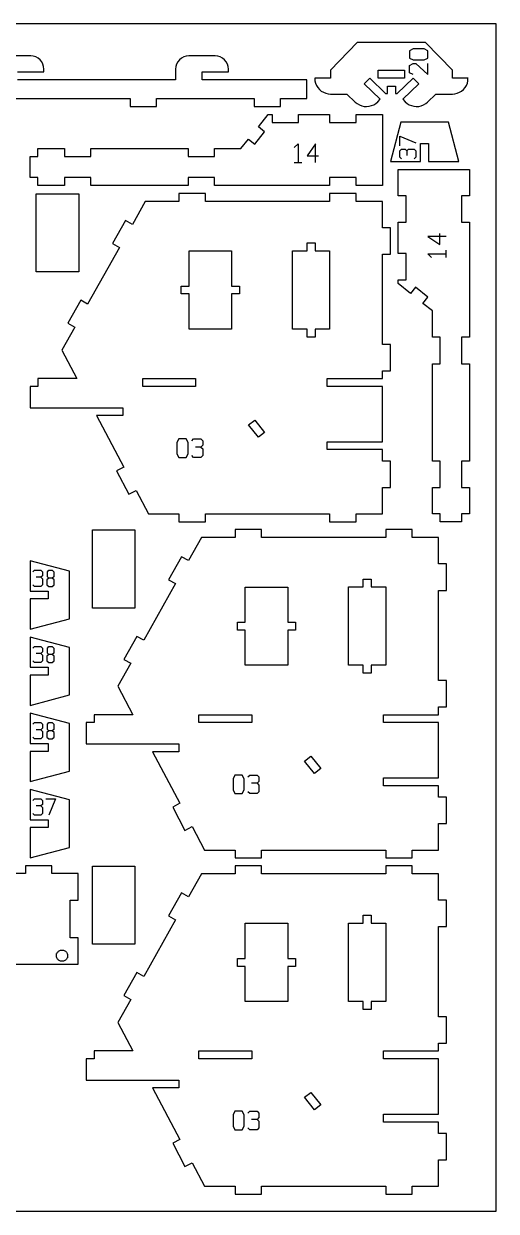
# Model space of a CAD drawing. Header units: millimetres. Extents: x 0 to 450, y 0 to 450.
# Drawn here: x 271 to 450, y 0 to 450 of the extents above; entities that cross this region are included whole.
import ezdxf

# ---------------------------------------------------------------- set-up
doc = ezdxf.new("R2010")
doc.units = ezdxf.units.MM
for name, color, linetype in [('CUT', 1, 'Continuous'), ('ENGRAVE', 5, 'Continuous'), ('SHEET', 8, 'Continuous')]:
    doc.layers.add(name, color=color, linetype=linetype)

msp = doc.modelspace()

# ---------------------------------------------------------------- linework, layer by layer
at = {"layer": 'CUT'}
for p, q in [((397.37, 442.84), (387.25, 432.37)), ((423.25, 442.84), (397.37, 442.84)), ((433.37, 432.37), (423.25, 442.84)), ((273.67, 437.81), (247.77, 437.81)), ((274.64, 437.71), (273.67, 437.81)), ((275.58, 437.43), (274.64, 437.71)), ((276.45, 436.96), (275.58, 437.43)), ((277.2, 436.34), (276.45, 436.96)), ((330.77, 436.96), (330.01, 436.34)), ((331.63, 437.43), (330.77, 436.96)), ((332.57, 437.71), (331.63, 437.43)), ((333.55, 437.81), (332.57, 437.71)), ((343.55, 437.81), (333.55, 437.81)), ((344.52, 437.71), (343.55, 437.81)), ((345.46, 437.43), (344.52, 437.71)), ((346.33, 436.96), (345.46, 437.43)), ((347.09, 436.34), (346.33, 436.96)), ((277.82, 435.58), (277.2, 436.34)), ((278.29, 434.72), (277.82, 435.58)), ((278.57, 433.78), (278.29, 434.72)), ((278.67, 432.81), (278.57, 433.78)), ((278.67, 431.8), (278.67, 432.81)), ((328.64, 433.78), (328.55, 432.81)), ((328.55, 432.81), (328.55, 428.8)), ((328.93, 434.72), (328.64, 433.78)), ((329.39, 435.58), (328.93, 434.72)), ((330.01, 436.34), (329.39, 435.58)), ((347.71, 435.58), (347.09, 436.34)), ((348.17, 434.72), (347.71, 435.58)), ((348.45, 433.78), (348.17, 434.72)), ((348.55, 432.81), (348.45, 433.78)), ((348.55, 431.8), (348.55, 432.81)), ((387.25, 432.37), (387.25, 429.37)), ((405.31, 432.37), (415.31, 432.37)), ((405.31, 429.37), (405.31, 432.37)), ((415.31, 432.37), (415.31, 429.37)), ((433.37, 429.37), (433.37, 432.37)), ((268.67, 431.8), (278.67, 431.8)), ((328.55, 428.8), (268.67, 428.8)), ((338.55, 428.8), (338.55, 431.8)), ((338.55, 431.8), (348.55, 431.8)), ((378.25, 428.8), (338.55, 428.8)), ((378.25, 421.63), (378.25, 428.8)), ((387.25, 429.37), (381.25, 429.37)), ((381.25, 429.37), (381.25, 428.43)), ((381.25, 428.43), (381.54, 427.51)), ((381.54, 427.51), (381.9, 426.64)), ((400, 427.21), (402.08, 429.37)), ((402.08, 429.37), (408.1, 423.56)), ((415.31, 429.37), (405.31, 429.37)), ((412.53, 423.56), (418.54, 429.37)), ((418.54, 429.37), (420.63, 427.21)), ((439.37, 429.37), (433.37, 429.37)), ((438.72, 426.64), (439.08, 427.51)), ((439.08, 427.51), (439.3, 428.43)), ((439.3, 428.43), (439.3, 429.37)), ((381.9, 426.64), (382.4, 425.84)), ((382.4, 425.84), (383.01, 425.12)), ((383.01, 425.12), (383.72, 424.51)), ((383.72, 424.51), (384.53, 424.02)), ((384.53, 424.02), (385.4, 423.66)), ((385.4, 423.66), (386.31, 423.44)), ((386.31, 423.44), (387.25, 423.37)), ((387.25, 423.37), (393.46, 423.37)), ((393.46, 423.37), (396.62, 420.31)), ((406.01, 421.4), (400, 427.21)), ((408.1, 423.56), (408.81, 423.56)), ((408.81, 426.37), (411.81, 426.37)), ((408.81, 423.56), (408.81, 426.37)), ((411.81, 426.37), (411.81, 423.56)), ((411.81, 423.56), (412.53, 423.56)), ((420.63, 427.21), (414.61, 421.4)), ((424, 420.31), (427.16, 423.37)), ((427.16, 423.37), (433.37, 423.37)), ((433.37, 423.37), (434.31, 423.44)), ((434.31, 423.44), (435.23, 423.66)), ((435.23, 423.66), (436.1, 424.02)), ((436.1, 424.02), (436.9, 424.51)), ((436.9, 424.51), (437.61, 425.12)), ((437.61, 425.12), (438.23, 425.84)), ((438.23, 425.84), (438.72, 426.64)), ((267.77, 421.63), (311.35, 421.63)), ((311.35, 421.63), (311.35, 418.63)), ((311.35, 418.63), (321.35, 418.63)), ((321.35, 418.63), (321.35, 421.63)), ((321.35, 421.63), (358.25, 421.63)), ((358.25, 421.63), (358.25, 418.63)), ((358.25, 418.63), (368.25, 418.63)), ((368.25, 418.63), (368.25, 421.63)), ((368.25, 421.63), (378.25, 421.63)), ((396.62, 420.31), (397.35, 419.72)), ((397.35, 419.72), (398.16, 419.24)), ((398.16, 419.24), (399.04, 418.89)), ((399.04, 418.89), (399.96, 418.69)), ((399.96, 418.69), (400.9, 418.63)), ((400.9, 418.63), (401.83, 418.72)), ((401.83, 418.72), (402.75, 418.96)), ((402.75, 418.96), (403.61, 419.33)), ((403.61, 419.33), (404.4, 419.84)), ((404.4, 419.84), (405.11, 420.46)), ((405.11, 420.46), (406.01, 421.4)), ((414.61, 421.4), (415.51, 420.46)), ((415.51, 420.46), (416.22, 419.84)), ((416.22, 419.84), (417.01, 419.33)), ((417.01, 419.33), (417.88, 418.96)), ((417.88, 418.96), (418.79, 418.72)), ((418.79, 418.72), (419.73, 418.63)), ((419.73, 418.63), (420.67, 418.69)), ((420.67, 418.69), (421.58, 418.89)), ((421.58, 418.89), (422.46, 419.24)), ((422.46, 419.24), (423.27, 419.72)), ((423.27, 419.72), (424, 420.31)), ((359.92, 410.96), (363.67, 415.63)), ((363.67, 415.63), (365.11, 415.63)), ((365.11, 415.63), (365.11, 412.63)), ((375.11, 412.63), (375.11, 415.63)), ((375.11, 415.63), (386.89, 415.63)), ((386.89, 415.63), (386.89, 412.63)), ((396.9, 412.63), (396.9, 415.63)), ((396.9, 415.63), (406.9, 415.63)), ((406.9, 415.63), (406.9, 388.68)), ((362.26, 409.08), (359.92, 410.96)), ((365.11, 412.63), (375.11, 412.63)), ((386.89, 412.63), (396.9, 412.63)), ((413.83, 412.72), (409.9, 397.77)), ((431.86, 412.72), (413.83, 412.72)), ((435.78, 397.77), (431.86, 412.72)), ((353.32, 402.73), (356.17, 406.28)), ((356.17, 406.28), (358.51, 404.4)), ((358.51, 404.4), (362.26, 409.08)), ((276.42, 399.73), (276.42, 402.73)), ((276.42, 402.73), (286.42, 402.73)), ((286.42, 402.73), (286.42, 399.73)), ((296.42, 399.73), (296.42, 402.73)), ((296.42, 402.73), (333.32, 402.73)), ((333.32, 402.73), (333.32, 399.73)), ((343.32, 399.73), (343.32, 402.73)), ((343.32, 402.73), (353.32, 402.73)), ((421.34, 404.63), (424.34, 404.63)), ((421.34, 397.77), (421.34, 404.63)), ((424.34, 404.63), (424.34, 397.77)), ((273.42, 391.68), (273.42, 399.73)), ((273.42, 399.73), (276.42, 399.73)), ((286.42, 399.73), (296.42, 399.73)), ((333.32, 399.73), (343.32, 399.73)), ((409.9, 397.77), (421.34, 397.77)), ((424.34, 397.77), (435.78, 397.77)), ((276.42, 391.68), (273.42, 391.68)), ((276.42, 388.68), (276.42, 391.68)), ((286.42, 391.68), (286.42, 388.68)), ((296.42, 391.68), (286.42, 391.68)), ((296.42, 388.68), (296.42, 391.68)), ((333.32, 391.68), (333.32, 388.68)), ((343.32, 391.68), (333.32, 391.68)), ((343.32, 388.68), (343.32, 391.68)), ((386.89, 391.68), (386.89, 388.68)), ((396.9, 391.68), (386.89, 391.68)), ((396.9, 388.68), (396.9, 391.68)), ((412.9, 394.77), (439.85, 394.77)), ((412.9, 384.76), (412.9, 394.77)), ((439.85, 394.77), (439.85, 384.76)), ((286.42, 388.68), (276.42, 388.68)), ((333.32, 388.68), (296.42, 388.68)), ((386.89, 388.68), (343.32, 388.68)), ((406.9, 388.68), (396.9, 388.68)), ((275.78, 355.96), (275.78, 385.61)), ((275.78, 385.61), (291.85, 385.61)), ((291.85, 385.61), (291.85, 355.96)), ((317.06, 382.68), (312.17, 373.96)), ((329.82, 382.68), (317.06, 382.68)), ((329.82, 385.68), (329.82, 382.68)), ((339.82, 385.68), (329.82, 385.68)), ((339.82, 382.68), (339.82, 385.68)), ((386.89, 382.68), (339.82, 382.68)), ((386.89, 385.68), (386.89, 382.68)), ((396.9, 385.68), (386.89, 385.68)), ((396.9, 382.68), (396.9, 385.68)), ((406.9, 382.68), (396.9, 382.68)), ((406.9, 372.68), (406.9, 382.68)), ((415.9, 384.76), (412.9, 384.76)), ((415.9, 374.76), (415.9, 384.76)), ((439.85, 384.76), (436.85, 384.76)), ((436.85, 384.76), (436.85, 374.76)), ((309.56, 375.42), (304.66, 366.7)), ((312.17, 373.96), (309.56, 375.42)), ((412.9, 374.76), (415.9, 374.76)), ((412.9, 362.98), (412.9, 374.76)), ((436.85, 374.76), (439.85, 374.76)), ((439.85, 374.76), (439.85, 331.18)), ((409.9, 372.68), (406.9, 372.68)), ((409.9, 362.68), (409.9, 372.68)), ((307.28, 365.23), (295.24, 343.76)), ((304.66, 366.7), (307.28, 365.23)), ((378.36, 363.97), (378.36, 366.97)), ((378.36, 366.97), (381.36, 366.97)), ((381.36, 366.97), (381.36, 363.97)), ((333.7, 350.6), (333.7, 363.95)), ((333.7, 363.95), (349.77, 363.95)), ((349.77, 363.95), (349.77, 350.6)), ((372.83, 334.27), (372.83, 363.97)), ((372.83, 363.97), (378.36, 363.97)), ((381.36, 363.97), (386.9, 363.97)), ((386.9, 363.97), (386.9, 334.27)), ((406.9, 328.48), (406.9, 362.68)), ((406.9, 362.68), (409.9, 362.68)), ((415.9, 362.98), (412.9, 362.98)), ((415.9, 352.98), (415.9, 362.98)), ((291.85, 355.96), (275.78, 355.96)), ((412.9, 352.98), (415.9, 352.98)), ((412.9, 351.54), (412.9, 352.98)), ((417.57, 347.79), (412.9, 351.54)), ((330.7, 347.59), (330.7, 350.6)), ((330.7, 350.6), (333.7, 350.6)), ((333.7, 347.59), (330.7, 347.59)), ((333.7, 334.29), (333.7, 347.59)), ((349.77, 350.6), (352.77, 350.6)), ((349.77, 347.59), (349.77, 334.29)), ((352.77, 347.59), (349.77, 347.59)), ((352.77, 350.6), (352.77, 347.59)), ((419.45, 350.13), (417.57, 347.79)), ((424.13, 346.37), (419.45, 350.13)), ((292.63, 345.23), (287.73, 336.51)), ((295.24, 343.76), (292.63, 345.23)), ((422.25, 344.03), (424.13, 346.37)), ((425.8, 341.19), (422.25, 344.03)), ((425.8, 331.18), (425.8, 341.19)), ((290.35, 335.04), (285.46, 326.31)), ((287.73, 336.51), (290.35, 335.04)), ((349.77, 334.29), (333.7, 334.29)), ((378.36, 334.27), (372.83, 334.27)), ((378.36, 331.27), (378.36, 334.27)), ((381.36, 334.27), (381.36, 331.27)), ((386.9, 334.27), (381.36, 334.27)), ((381.36, 331.27), (378.36, 331.27)), ((428.8, 331.18), (425.8, 331.18)), ((428.8, 321.18), (428.8, 331.18)), ((439.85, 331.18), (436.85, 331.18)), ((436.85, 331.18), (436.85, 321.18)), ((285.46, 326.31), (291.14, 315.56)), ((409.9, 328.48), (406.9, 328.48)), ((409.9, 318.48), (409.9, 328.48)), ((425.8, 321.18), (428.8, 321.18)), ((425.8, 284.29), (425.8, 321.18)), ((436.85, 321.18), (439.85, 321.18)), ((439.85, 321.18), (439.85, 284.29)), ((276.42, 315.56), (276.42, 312.56)), ((291.14, 315.56), (276.42, 315.56)), ((316.12, 312.56), (316.12, 315.56)), ((316.12, 315.56), (336.12, 315.56)), ((336.12, 315.56), (336.12, 312.56)), ((386, 312.56), (386, 315.56)), ((386, 315.56), (406.9, 315.56)), ((406.9, 315.56), (406.9, 318.48)), ((406.9, 318.48), (409.9, 318.48)), ((273.42, 312.56), (273.42, 304.51)), ((276.42, 312.56), (273.42, 312.56)), ((336.12, 312.56), (316.12, 312.56)), ((406.9, 312.56), (386, 312.56)), ((406.9, 291.61), (406.9, 312.56)), ((273.42, 304.51), (308.57, 304.51)), ((298.57, 301.51), (308.89, 281.97)), ((308.57, 301.51), (298.57, 301.51)), ((308.57, 304.51), (308.57, 301.51)), ((356.17, 297.96), (358.51, 299.84)), ((359.92, 293.28), (356.17, 297.96)), ((358.51, 299.84), (362.26, 295.16)), ((362.26, 295.16), (359.92, 293.28)), ((386, 288.61), (386, 291.61)), ((386, 291.61), (406.9, 291.61)), ((406.9, 288.61), (386, 288.61)), ((406.9, 284.29), (406.9, 288.61)), ((409.9, 284.29), (406.9, 284.29)), ((409.9, 274.29), (409.9, 284.29)), ((428.8, 284.29), (425.8, 284.29)), ((428.8, 274.29), (428.8, 284.29)), ((439.85, 284.29), (436.85, 284.29)), ((436.85, 284.29), (436.85, 274.29)), ((308.89, 281.97), (306.2, 280.55)), ((306.2, 280.55), (310.87, 271.71)), ((310.87, 271.71), (313.56, 273.13)), ((313.56, 273.13), (318.23, 264.29)), ((406.9, 264.29), (406.9, 274.29)), ((406.9, 274.29), (409.9, 274.29)), ((425.8, 274.29), (428.8, 274.29)), ((425.8, 264.29), (425.8, 274.29)), ((436.85, 274.29), (439.85, 274.29)), ((439.85, 274.29), (439.85, 264.29)), ((318.23, 264.29), (329.82, 264.29)), ((329.82, 264.29), (329.82, 261.29)), ((329.82, 261.29), (339.82, 261.29)), ((339.82, 261.29), (339.82, 264.29)), ((339.82, 264.29), (386.89, 264.29)), ((386.89, 264.29), (386.89, 261.29)), ((386.89, 261.29), (396.9, 261.29)), ((396.9, 261.29), (396.9, 264.29)), ((396.9, 264.29), (406.9, 264.29)), ((428.8, 264.29), (425.8, 264.29)), ((428.8, 261.29), (428.8, 264.29)), ((436.85, 261.29), (428.8, 261.29)), ((439.85, 264.29), (436.85, 264.29)), ((436.85, 264.29), (436.85, 261.29)), ((297.03, 228.57), (297.03, 258.22)), ((297.03, 258.22), (313.09, 258.22)), ((313.09, 258.22), (313.09, 228.57)), ((351.06, 258.29), (351.06, 255.29)), ((361.06, 258.29), (351.06, 258.29)), ((361.06, 255.29), (361.06, 258.29)), ((408.14, 258.29), (408.14, 255.29)), ((418.14, 258.29), (408.14, 258.29)), ((418.14, 255.29), (418.14, 258.29)), ((338.31, 255.29), (333.41, 246.56)), ((351.06, 255.29), (338.31, 255.29)), ((408.14, 255.29), (361.06, 255.29)), ((428.14, 255.29), (418.14, 255.29)), ((428.14, 245.28), (428.14, 255.29)), ((330.8, 248.03), (325.91, 239.31)), ((333.41, 246.56), (330.8, 248.03)), ((273.42, 246.48), (273.42, 235.04)), ((288.38, 242.56), (273.42, 246.48)), ((431.14, 245.28), (428.14, 245.28)), ((431.14, 235.28), (431.14, 245.28)), ((288.38, 224.53), (288.38, 242.56)), ((325.91, 239.31), (328.52, 237.84)), ((399.6, 236.58), (399.6, 239.58)), ((399.6, 239.58), (402.61, 239.58)), ((402.61, 239.58), (402.61, 236.58)), ((273.42, 235.04), (280.29, 235.04)), ((280.29, 235.04), (280.29, 232.04)), ((328.52, 237.84), (316.48, 216.37)), ((354.94, 223.2), (354.94, 236.55)), ((354.94, 236.55), (371.01, 236.55)), ((371.01, 236.55), (371.01, 223.2)), ((394.07, 206.88), (394.07, 236.58)), ((394.07, 236.58), (399.6, 236.58)), ((402.61, 236.58), (408.14, 236.58)), ((408.14, 236.58), (408.14, 206.88)), ((428.14, 201.09), (428.14, 235.28)), ((428.14, 235.28), (431.14, 235.28)), ((273.42, 232.04), (273.42, 220.6)), ((280.29, 232.04), (273.42, 232.04)), ((313.09, 228.57), (297.03, 228.57)), ((273.42, 220.6), (288.38, 224.53)), ((351.94, 220.2), (351.94, 223.2)), ((351.94, 223.2), (354.94, 223.2)), ((371.01, 223.2), (374.01, 223.2)), ((374.01, 223.2), (374.01, 220.2)), ((273.42, 217.6), (273.42, 206.15)), ((288.38, 213.67), (273.42, 217.6)), ((313.87, 217.84), (308.98, 209.11)), ((316.48, 216.37), (313.87, 217.84)), ((354.94, 220.2), (351.94, 220.2)), ((354.94, 206.9), (354.94, 220.2)), ((371.01, 220.2), (371.01, 206.9)), ((374.01, 220.2), (371.01, 220.2)), ((288.38, 195.64), (288.38, 213.67)), ((311.59, 207.64), (306.7, 198.92)), ((308.98, 209.11), (311.59, 207.64)), ((273.42, 206.15), (280.29, 206.15)), ((273.42, 203.15), (273.42, 191.71)), ((280.29, 203.15), (273.42, 203.15)), ((280.29, 206.15), (280.29, 203.15)), ((371.01, 206.9), (354.94, 206.9)), ((399.6, 206.88), (394.07, 206.88)), ((399.6, 203.87), (399.6, 206.88)), ((402.61, 203.87), (399.6, 203.87)), ((402.61, 206.88), (402.61, 203.87)), ((408.14, 206.88), (402.61, 206.88)), ((306.7, 198.92), (312.38, 188.17)), ((431.14, 201.09), (428.14, 201.09)), ((431.14, 191.09), (431.14, 201.09)), ((273.42, 191.71), (288.38, 195.64)), ((428.14, 188.17), (428.14, 191.09)), ((428.14, 191.09), (431.14, 191.09)), ((273.42, 188.71), (273.42, 177.27)), ((288.38, 184.78), (273.42, 188.71)), ((288.38, 166.75), (288.38, 184.78)), ((294.66, 185.16), (294.66, 177.11)), ((297.66, 185.16), (294.66, 185.16)), ((297.66, 188.17), (297.66, 185.16)), ((312.38, 188.17), (297.66, 188.17)), ((337.36, 185.16), (337.36, 188.17)), ((337.36, 188.17), (357.37, 188.17)), ((357.37, 185.16), (337.36, 185.16)), ((357.37, 188.17), (357.37, 185.16)), ((407.24, 185.16), (407.24, 188.17)), ((407.24, 188.17), (428.14, 188.17)), ((428.14, 185.16), (407.24, 185.16)), ((428.14, 164.22), (428.14, 185.16)), ((273.42, 177.27), (280.29, 177.27)), ((280.29, 177.27), (280.29, 174.27)), ((294.66, 177.11), (329.81, 177.11)), ((329.81, 177.11), (329.81, 174.11)), ((273.42, 174.27), (273.42, 162.82)), ((280.29, 174.27), (273.42, 174.27)), ((319.81, 174.11), (330.13, 154.58)), ((329.81, 174.11), (319.81, 174.11)), ((377.41, 170.57), (379.75, 172.44)), ((379.75, 172.44), (383.5, 167.76)), ((273.42, 162.82), (288.38, 166.75)), ((381.16, 165.88), (377.41, 170.57)), ((383.5, 167.76), (381.16, 165.88)), ((407.24, 161.21), (407.24, 164.22)), ((407.24, 164.22), (428.14, 164.22)), ((288.38, 155.9), (273.42, 159.82)), ((273.42, 159.82), (273.42, 148.38)), ((428.14, 161.21), (407.24, 161.21)), ((428.14, 156.9), (428.14, 161.21)), ((288.38, 137.87), (288.38, 155.9)), ((330.13, 154.58), (327.44, 153.16)), ((327.44, 153.16), (332.11, 144.32)), ((431.14, 156.9), (428.14, 156.9)), ((431.14, 146.9), (431.14, 156.9)), ((273.42, 148.38), (280.29, 148.38)), ((273.42, 145.38), (273.42, 133.94)), ((280.29, 145.38), (273.42, 145.38)), ((280.29, 148.38), (280.29, 145.38)), ((332.11, 144.32), (334.8, 145.74)), ((334.8, 145.74), (339.48, 136.89)), ((428.14, 136.89), (428.14, 146.9)), ((428.14, 146.9), (431.14, 146.9)), ((273.42, 133.94), (288.38, 137.87)), ((339.48, 136.89), (351.06, 136.89)), ((351.06, 136.89), (351.06, 133.89)), ((361.06, 133.89), (361.06, 136.89)), ((361.06, 136.89), (408.14, 136.89)), ((408.14, 136.89), (408.14, 133.89)), ((418.14, 133.89), (418.14, 136.89)), ((418.14, 136.89), (428.14, 136.89)), ((281.66, 130.94), (271.66, 130.94)), ((271.66, 130.94), (271.66, 127.94)), ((281.66, 127.94), (281.66, 130.94)), ((297.03, 101.17), (297.03, 130.83)), ((297.03, 130.83), (313.09, 130.83)), ((313.09, 130.83), (313.09, 101.17)), ((351.06, 133.89), (361.06, 133.89)), ((351.06, 130.89), (351.06, 127.89)), ((361.06, 130.89), (351.06, 130.89)), ((361.06, 127.89), (361.06, 130.89)), ((408.14, 133.89), (418.14, 133.89)), ((408.14, 130.89), (408.14, 127.89)), ((418.14, 130.89), (408.14, 130.89)), ((418.14, 127.89), (418.14, 130.89)), ((271.66, 127.94), (237.57, 127.94)), ((291.66, 127.94), (281.66, 127.94)), ((291.66, 117.94), (291.66, 127.94)), ((338.31, 127.89), (333.41, 119.17)), ((351.06, 127.89), (338.31, 127.89)), ((408.14, 127.89), (361.06, 127.89)), ((428.14, 127.89), (418.14, 127.89)), ((428.14, 117.89), (428.14, 127.89)), ((288.66, 117.94), (291.66, 117.94)), ((288.66, 103.58), (288.66, 117.94)), ((330.8, 120.64), (325.91, 111.91)), ((333.41, 119.17), (330.8, 120.64)), ((431.14, 117.89), (428.14, 117.89)), ((431.14, 107.89), (431.14, 117.89)), ((328.52, 110.44), (316.48, 88.98)), ((325.91, 111.91), (328.52, 110.44)), ((354.94, 95.81), (354.94, 109.16)), ((354.94, 109.16), (371.01, 109.16)), ((371.01, 109.16), (371.01, 95.81)), ((394.07, 79.48), (394.07, 109.18)), ((394.07, 109.18), (399.6, 109.18)), ((399.6, 109.18), (399.6, 112.18)), ((399.6, 112.18), (402.61, 112.18)), ((402.61, 112.18), (402.61, 109.18)), ((402.61, 109.18), (408.14, 109.18)), ((408.14, 109.18), (408.14, 79.48)), ((291.66, 103.58), (288.66, 103.58)), ((291.66, 93.58), (291.66, 103.58)), ((428.14, 73.7), (428.14, 107.89)), ((428.14, 107.89), (431.14, 107.89)), ((313.09, 101.17), (297.03, 101.17)), ((283.42, 96.86), (283.42, 97.13)), ((283.43, 97.13), (283.43, 97.41)), ((283.43, 96.58), (283.43, 96.86)), ((283.49, 97.41), (283.49, 97.67)), ((283.49, 96.31), (283.49, 96.58)), ((283.58, 97.67), (283.7, 97.92)), ((283.58, 96.04), (283.58, 96.31)), ((283.7, 95.8), (283.58, 96.04)), ((283.7, 97.92), (283.85, 98.15)), ((283.85, 95.56), (283.7, 95.8)), ((283.85, 98.15), (284.04, 98.36)), ((284.04, 95.36), (283.85, 95.56)), ((284.04, 98.36), (284.25, 98.54)), ((284.25, 95.17), (284.04, 95.36)), ((284.25, 98.54), (284.48, 98.69)), ((284.48, 95.02), (284.25, 95.17)), ((284.48, 98.69), (284.73, 98.82)), ((284.73, 94.9), (284.48, 95.02)), ((284.73, 98.82), (284.99, 98.91)), ((284.99, 94.81), (284.73, 94.9)), ((284.99, 98.91), (285.26, 98.96)), ((285.26, 94.75), (284.99, 94.81)), ((285.26, 98.96), (285.54, 98.98)), ((285.54, 94.73), (285.26, 94.75)), ((285.54, 98.98), (285.81, 98.96)), ((285.81, 94.75), (285.54, 94.73)), ((285.81, 98.96), (286.09, 98.91)), ((286.09, 94.81), (285.81, 94.75)), ((286.09, 98.91), (286.35, 98.82)), ((286.35, 94.9), (286.09, 94.81)), ((286.35, 98.82), (286.6, 98.69)), ((286.6, 95.02), (286.35, 94.9)), ((286.6, 98.69), (286.83, 98.54)), ((286.83, 95.17), (286.6, 95.02)), ((286.83, 98.54), (287.04, 98.36)), ((287.04, 95.36), (286.83, 95.17)), ((287.04, 98.36), (287.22, 98.15)), ((287.22, 95.56), (287.04, 95.36)), ((287.22, 98.15), (287.37, 97.92)), ((287.37, 95.8), (287.22, 95.56)), ((287.37, 97.92), (287.5, 97.67)), ((287.5, 96.04), (287.37, 95.8)), ((287.5, 97.67), (287.5, 97.41)), ((287.59, 97.41), (287.59, 97.13)), ((287.59, 96.31), (287.59, 96.04)), ((287.64, 97.13), (287.64, 96.86)), ((287.64, 96.58), (287.64, 96.31)), ((287.66, 96.86), (287.66, 96.58)), ((351.94, 92.81), (351.94, 95.81)), ((351.94, 95.81), (354.94, 95.81)), ((371.01, 95.81), (374.01, 95.81)), ((374.01, 95.81), (374.01, 92.81)), ((255.33, 93.58), (291.66, 93.58)), ((313.87, 90.44), (308.98, 81.72)), ((316.48, 88.98), (313.87, 90.44)), ((354.94, 92.81), (351.94, 92.81)), ((354.94, 79.51), (354.94, 92.81)), ((371.01, 92.81), (371.01, 79.51)), ((374.01, 92.81), (371.01, 92.81)), ((308.98, 81.72), (311.59, 80.25)), ((311.59, 80.25), (306.7, 71.53)), ((371.01, 79.51), (354.94, 79.51)), ((399.6, 79.48), (394.07, 79.48)), ((399.6, 76.48), (399.6, 79.48)), ((402.61, 79.48), (402.61, 76.48)), ((408.14, 79.48), (402.61, 79.48)), ((402.61, 76.48), (399.6, 76.48)), ((431.14, 73.7), (428.14, 73.7)), ((431.14, 63.7), (431.14, 73.7)), ((306.7, 71.53), (312.38, 60.77)), ((428.14, 60.77), (428.14, 63.7)), ((428.14, 63.7), (431.14, 63.7)), ((297.66, 60.77), (297.66, 57.77)), ((312.38, 60.77), (297.66, 60.77)), ((337.36, 57.77), (337.36, 60.77)), ((337.36, 60.77), (357.37, 60.77)), ((357.37, 60.77), (357.37, 57.77)), ((407.24, 57.77), (407.24, 60.77)), ((407.24, 60.77), (428.14, 60.77)), ((294.66, 57.77), (294.66, 49.72)), ((297.66, 57.77), (294.66, 57.77)), ((357.37, 57.77), (337.36, 57.77)), ((428.14, 57.77), (407.24, 57.77)), ((428.14, 36.82), (428.14, 57.77)), ((294.66, 49.72), (329.81, 49.72)), ((329.81, 49.72), (329.81, 46.72)), ((319.81, 46.72), (330.13, 27.19)), ((329.81, 46.72), (319.81, 46.72)), ((377.41, 43.17), (379.75, 45.05)), ((379.75, 45.05), (383.5, 40.37)), ((381.16, 38.49), (377.41, 43.17)), ((383.5, 40.37), (381.16, 38.49)), ((407.24, 33.82), (407.24, 36.82)), ((407.24, 36.82), (428.14, 36.82)), ((428.14, 33.82), (407.24, 33.82)), ((428.14, 29.5), (428.14, 33.82)), ((330.13, 27.19), (327.44, 25.76)), ((431.14, 29.5), (428.14, 29.5)), ((431.14, 19.5), (431.14, 29.5)), ((327.44, 25.76), (332.11, 16.92)), ((332.11, 16.92), (334.8, 18.34)), ((334.8, 18.34), (339.48, 9.5)), ((428.14, 9.5), (428.14, 19.5)), ((428.14, 19.5), (431.14, 19.5)), ((339.48, 9.5), (351.06, 9.5)), ((351.06, 9.5), (351.06, 6.5)), ((361.06, 6.5), (361.06, 9.5)), ((361.06, 9.5), (408.14, 9.5)), ((408.14, 9.5), (408.14, 6.5)), ((418.14, 6.5), (418.14, 9.5)), ((418.14, 9.5), (428.14, 9.5)), ((351.06, 6.5), (361.06, 6.5)), ((408.14, 6.5), (418.14, 6.5))]:
    msp.add_line(p, q, dxfattribs=at)
at = {"layer": 'ENGRAVE'}
for p, q in [((418.59, 440.48), (417.2, 439.78)), ((417.2, 439.78), (417.2, 437)), ((417.2, 437), (418.59, 436.31)), ((422.76, 440.48), (418.59, 440.48)), ((424.15, 439.78), (422.76, 440.48)), ((422.76, 436.31), (424.15, 437)), ((424.15, 437), (424.15, 439.78)), ((417.2, 434.23), (418.59, 434.92)), ((417.2, 431.45), (417.2, 434.23)), ((418.59, 436.31), (422.76, 436.31)), ((418.59, 434.92), (419.56, 434.92)), ((419.56, 434.92), (424.15, 430.75)), ((424.15, 430.75), (424.15, 434.92)), ((418.59, 430.75), (417.2, 431.45)), ((413.46, 403.7), (413.46, 407.38)), ((413.46, 407.38), (419.58, 404.93)), ((373.52, 403.05), (374.92, 404.45)), ((374.92, 404.45), (374.92, 397.45)), ((381.57, 404.45), (378.42, 399.9)), ((381.57, 397.45), (381.57, 404.45)), ((413.46, 401.87), (414.07, 402.48)), ((413.46, 399.42), (413.46, 401.87)), ((414.07, 402.48), (415.54, 402.48)), ((415.54, 402.48), (416.15, 401.87)), ((416.15, 401.87), (416.76, 402.48)), ((416.15, 401.87), (416.15, 400.03)), ((416.76, 402.48), (418.97, 402.48)), ((418.97, 402.48), (419.58, 401.87)), ((419.58, 401.87), (419.58, 399.42)), ((373.52, 397.45), (376.32, 397.45)), ((378.42, 399.9), (382.62, 399.9)), ((414.07, 398.8), (413.46, 399.42)), ((419.58, 399.42), (418.97, 398.8)), ((431.08, 369.44), (424.08, 369.44)), ((424.08, 369.44), (428.63, 366.29)), ((428.63, 366.29), (428.63, 370.49)), ((425.48, 361.39), (424.08, 362.79)), ((424.08, 362.79), (431.08, 362.79)), ((431.08, 361.39), (431.08, 364.19)), ((329.77, 292.68), (329.07, 291.28)), ((332.57, 292.68), (329.77, 292.68)), ((333.27, 291.28), (332.57, 292.68)), ((334.67, 291.98), (335.37, 292.68)), ((335.37, 292.68), (338.17, 292.68)), ((338.17, 292.68), (338.87, 291.98)), ((329.07, 291.28), (329.07, 287.08)), ((333.27, 287.08), (333.27, 291.28)), ((338.17, 289.6), (336.07, 289.6)), ((338.87, 290.3), (338.17, 289.6)), ((338.17, 289.6), (338.87, 288.9)), ((338.87, 291.98), (338.87, 290.3)), ((338.87, 288.9), (338.87, 286.38)), ((329.07, 287.08), (329.77, 285.68)), ((329.77, 285.68), (332.57, 285.68)), ((332.57, 285.68), (333.27, 287.08)), ((335.37, 285.68), (334.67, 286.38)), ((338.17, 285.68), (335.37, 285.68)), ((338.87, 286.38), (338.17, 285.68)), ((274.46, 242.31), (275.07, 242.93)), ((275.07, 242.93), (277.52, 242.93)), ((277.52, 240.23), (275.68, 240.23)), ((277.52, 242.93), (278.13, 242.31)), ((278.13, 240.84), (277.52, 240.23)), ((277.52, 240.23), (278.13, 239.62)), ((278.13, 242.31), (278.13, 240.84)), ((278.13, 239.62), (278.13, 237.41)), ((280.58, 239.86), (279.79, 239.25)), ((279.79, 239.25), (279.79, 237.41)), ((279.97, 242.31), (280.58, 242.93)), ((279.97, 240.35), (279.97, 242.31)), ((280.58, 239.86), (279.97, 240.35)), ((280.58, 242.93), (281.81, 242.93)), ((281.81, 239.86), (280.58, 239.86)), ((281.81, 242.93), (282.42, 242.31)), ((282.42, 240.35), (281.81, 239.86)), ((282.6, 239.25), (281.81, 239.86)), ((282.42, 242.31), (282.42, 240.35)), ((282.6, 237.41), (282.6, 239.25)), ((275.07, 236.8), (274.46, 237.41)), ((277.52, 236.8), (275.07, 236.8)), ((278.13, 237.41), (277.52, 236.8)), ((279.79, 237.41), (280.58, 236.8)), ((280.58, 236.8), (281.81, 236.8)), ((281.81, 236.8), (282.6, 237.41)), ((274.46, 213.43), (275.07, 214.04)), ((275.07, 214.04), (277.52, 214.04)), ((277.52, 214.04), (278.13, 213.43)), ((278.13, 211.96), (277.52, 211.34)), ((278.13, 213.43), (278.13, 211.96)), ((279.97, 213.43), (280.58, 214.04)), ((279.97, 211.47), (279.97, 213.43)), ((280.58, 214.04), (281.81, 214.04)), ((281.81, 214.04), (282.42, 213.43)), ((282.42, 213.43), (282.42, 211.47)), ((275.07, 207.91), (274.46, 208.53)), ((277.52, 207.91), (275.07, 207.91)), ((277.52, 211.34), (275.68, 211.34)), ((277.52, 211.34), (278.13, 210.73)), ((278.13, 208.53), (277.52, 207.91)), ((278.13, 210.73), (278.13, 208.53)), ((280.58, 210.98), (279.79, 210.36)), ((279.79, 210.36), (279.79, 208.53)), ((279.79, 208.53), (280.58, 207.91)), ((280.58, 210.98), (279.97, 211.47)), ((281.81, 210.98), (280.58, 210.98)), ((280.58, 207.91), (281.81, 207.91)), ((282.42, 211.47), (281.81, 210.98)), ((282.6, 210.36), (281.81, 210.98)), ((281.81, 207.91), (282.6, 208.53)), ((282.6, 208.53), (282.6, 210.36)), ((274.46, 184.54), (275.07, 185.15)), ((275.07, 185.15), (277.52, 185.15)), ((277.52, 185.15), (278.13, 184.54)), ((278.13, 184.54), (278.13, 183.07)), ((279.97, 184.54), (280.58, 185.15)), ((279.97, 182.58), (279.97, 184.54)), ((280.58, 185.15), (281.81, 185.15)), ((281.81, 185.15), (282.42, 184.54)), ((282.42, 184.54), (282.42, 182.58)), ((277.52, 182.46), (275.68, 182.46)), ((278.13, 183.07), (277.52, 182.46)), ((277.52, 182.46), (278.13, 181.85)), ((278.13, 181.85), (278.13, 179.64)), ((280.58, 182.09), (279.79, 181.48)), ((279.79, 181.48), (279.79, 179.64)), ((280.58, 182.09), (279.97, 182.58)), ((281.81, 182.09), (280.58, 182.09)), ((282.42, 182.58), (281.81, 182.09)), ((282.6, 181.48), (281.81, 182.09)), ((282.6, 179.64), (282.6, 181.48)), ((275.07, 179.03), (274.46, 179.64)), ((277.52, 179.03), (275.07, 179.03)), ((278.13, 179.64), (277.52, 179.03)), ((279.79, 179.64), (280.58, 179.03)), ((280.58, 179.03), (281.81, 179.03)), ((281.81, 179.03), (282.6, 179.64)), ((351.02, 165.29), (350.32, 163.89)), ((350.32, 163.89), (350.32, 159.69)), ((353.82, 165.29), (351.02, 165.29)), ((354.52, 163.89), (353.82, 165.29)), ((354.52, 159.69), (354.52, 163.89)), ((355.92, 164.59), (356.62, 165.29)), ((356.62, 165.29), (359.42, 165.29)), ((359.42, 162.21), (357.32, 162.21)), ((359.42, 165.29), (360.12, 164.59)), ((360.12, 162.91), (359.42, 162.21)), ((359.42, 162.21), (360.12, 161.51)), ((360.12, 164.59), (360.12, 162.91)), ((350.32, 159.69), (351.02, 158.29)), ((351.02, 158.29), (353.82, 158.29)), ((353.82, 158.29), (354.52, 159.69)), ((356.62, 158.29), (355.92, 158.99)), ((359.42, 158.29), (356.62, 158.29)), ((360.12, 158.99), (359.42, 158.29)), ((360.12, 161.51), (360.12, 158.99)), ((274.46, 155.65), (275.07, 156.27)), ((275.07, 156.27), (277.52, 156.27)), ((277.52, 153.57), (275.68, 153.57)), ((277.52, 156.27), (278.13, 155.65)), ((278.13, 154.18), (277.52, 153.57)), ((277.52, 153.57), (278.13, 152.96)), ((278.13, 155.65), (278.13, 154.18)), ((279.36, 156.27), (283.03, 156.27)), ((283.03, 156.27), (280.58, 150.14)), ((275.07, 150.14), (274.46, 150.75)), ((277.52, 150.14), (275.07, 150.14)), ((278.13, 150.75), (277.52, 150.14)), ((278.13, 152.96), (278.13, 150.75)), ((351.02, 37.9), (350.32, 36.5)), ((350.32, 36.5), (350.32, 32.3)), ((353.82, 37.9), (351.02, 37.9)), ((354.52, 36.5), (353.82, 37.9)), ((354.52, 32.3), (354.52, 36.5)), ((355.92, 37.2), (356.62, 37.9)), ((356.62, 37.9), (359.42, 37.9)), ((359.42, 37.9), (360.12, 37.2)), ((360.12, 37.2), (360.12, 35.52)), ((350.32, 32.3), (351.02, 30.9)), ((353.82, 30.9), (354.52, 32.3)), ((356.62, 30.9), (355.92, 31.6)), ((359.42, 34.82), (357.32, 34.82)), ((360.12, 35.52), (359.42, 34.82)), ((359.42, 34.82), (360.12, 34.12)), ((360.12, 31.6), (359.42, 30.9)), ((360.12, 34.12), (360.12, 31.6)), ((351.02, 30.9), (353.82, 30.9)), ((359.42, 30.9), (356.62, 30.9))]:
    msp.add_line(p, q, dxfattribs=at)
at = {"layer": 'SHEET'}
for p, q in [((450, 450), (0, 450)), ((450, 0), (450, 450)), ((0, 0), (450, 0))]:
    msp.add_line(p, q, dxfattribs=at)

doc.saveas('drawing.dxf')
